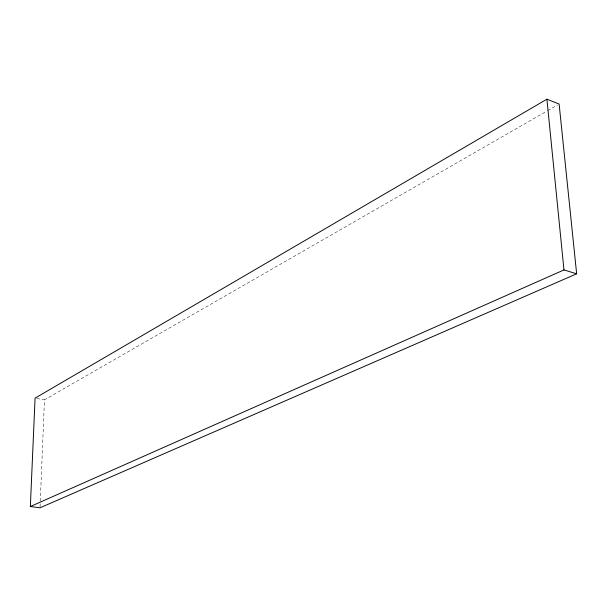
<?xml version="1.0" encoding="UTF-8"?>
<svg xmlns="http://www.w3.org/2000/svg" width="607" height="607" viewBox="0 0 607 607"><rect width="100%" height="100%" fill="white"/><g stroke="black" fill="none" stroke-linecap="round" stroke-linejoin="round"><path stroke-width="0.46" stroke-dasharray="3.04 2.28" d="M40.054 506.86L40.252 502.126M40.29 501.177L44.455 399.831L546.786 111.134M547.613 110.664L557.476 104.996M36.777 398.45L44.455 399.831"/><path stroke-width="0.91" d="M30.35 506.526L35.077 398.146L546.915 99.191L559.123 104.047L576.65 273.803L40.016 507.809L30.35 506.526L563.971 269.925L576.65 273.803M546.915 99.191L563.971 269.925"/></g></svg>
